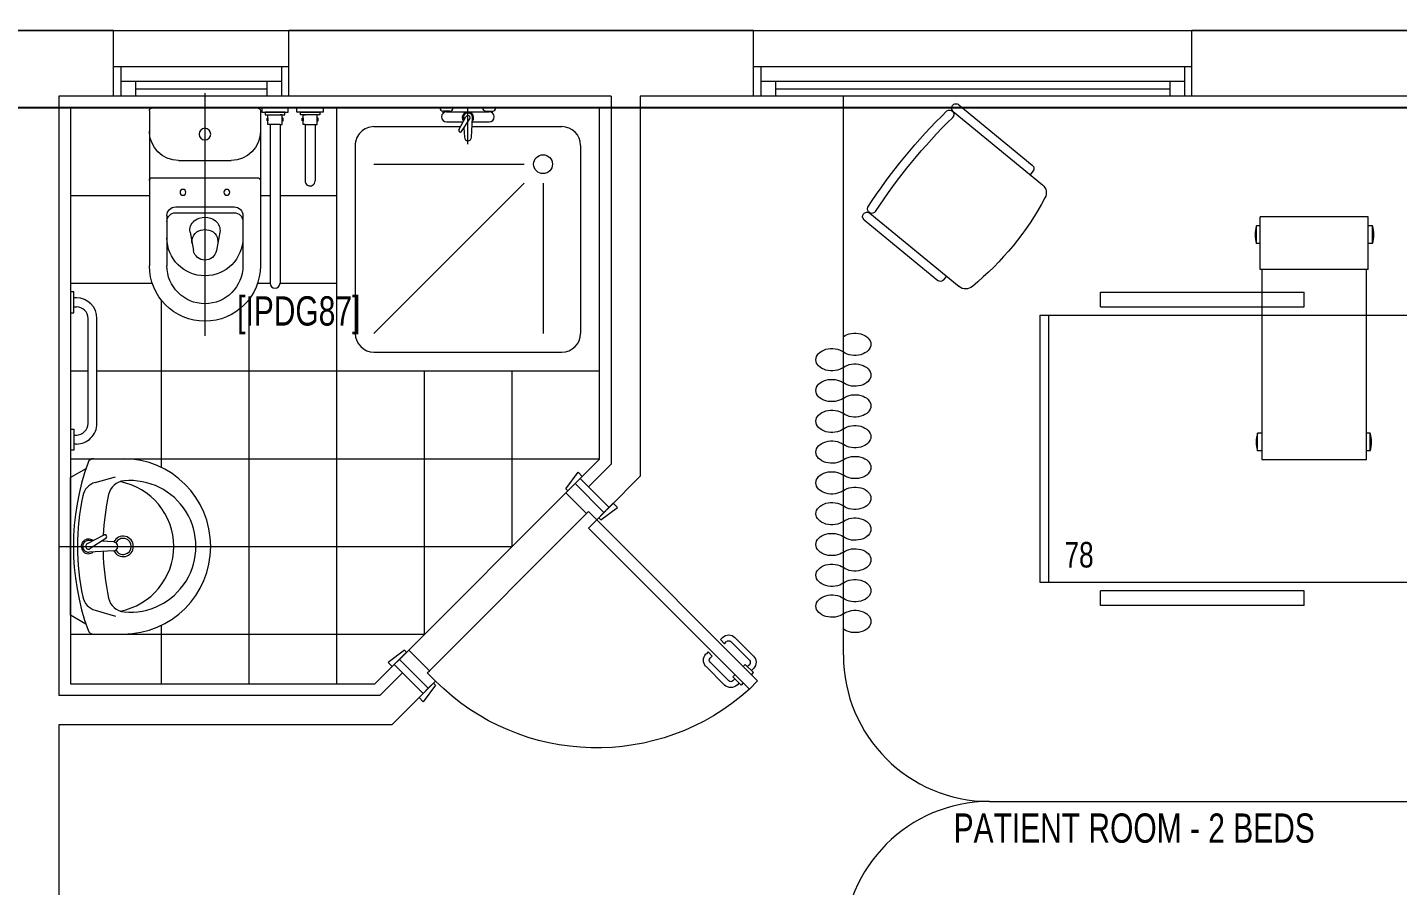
# Model space of a CAD drawing. Header units: metres. Extents: x -18745 to 220762, y -1579758 to -1356048.
# Drawn here: x 153344 to 158033, y -1429098 to -1426163 of the extents above; entities that cross this region are included whole.
import ezdxf

# ---------------------------------------------------------------- set-up
doc = ezdxf.new("R2010")
doc.units = ezdxf.units.M
doc.layers.get('0').update_dxf_attribs({"lineweight": 0})
for name, color, linetype, lineweight in [('A-100 - Copy$0$72_EGR_BASE_TEXT', 8, 'Continuous', 0), ('A-100 - Copy$0$Aluminum', 8, 'Continuous', 0), ('A-100 - Copy$0$car', 8, 'Continuous', 0), ('A-100 - Copy$0$Medical Equipment and Furniture', 8, 'Continuous', 0), ('A-100 - Copy$0$Medical Equipment and Furniture1', 8, 'Continuous', 5), ('A-100 - Copy$0$Proj', 8, 'Continuous', 0), ('A-100 - Copy$0$SANIT', 8, 'Continuous', 0), ('A-100 - Copy$0$Tiles', 8, 'Continuous', 0), ('A-100 - Copy$0$Walls', 8, 'Continuous', 0), ('A-100 - Copy$0$Wooden Joinery', 8, 'Continuous', 0)]:
    doc.layers.add(name, color=color, linetype=linetype, lineweight=lineweight)
doc.layers.add('A-100 - Copy$0$axes', color=8, linetype='Continuous')
doc.styles.add('A-100 - Copy$0$X3G_ENTITY_257CFD', font='swisscl.ttf', dxfattribs={"height": 200})
doc.styles.add('A-100 - Copy$0$X3G_ENTITY_2587EA', font='swisscl.ttf', dxfattribs={"height": 200})

# ---------------------------------------------------------------- blocks, each defined once
blk = doc.blocks.new('A-100 - Copy$0$Hospital Bed')
at = {"layer": 'A-100 - Copy$0$Medical Equipment and Furniture1'}
for p, q in [((38.338, -101.6315, 0), (38.338, -101.6815, 0)), ((38.338, -101.6315, 0), (39.0347, -101.6315, 0)), ((39.0347, -101.6315, 0), (39.0347, -101.6815, 0)), ((39.5123, -101.6315, 0), (40.209, -101.6315, 0)), ((39.5123, -101.6315, 0), (39.5123, -101.6815, 0)), ((40.209, -101.6315, 0), (40.209, -101.6815, 0)), ((38.338, -101.6815, 0), (39.0347, -101.6815, 0)), ((39.5123, -101.6815, 0), (40.209, -101.6815, 0)), ((38.105, -102.6245, 0), (38.105, -101.7101, 0)), ((38.105, -101.7101, 0), (40.4164, -101.7101, 0)), ((38.135, -102.6245, 0), (38.135, -101.7101, 0)), ((40.3864, -101.7101, 0), (40.3864, -102.6245, 0)), ((40.4164, -101.7101, 0), (40.4164, -102.6245, 0)), ((38.2374, -101.7997, 0), (38.4887, -101.7997, 0)), ((38.1874, -102.485, 0), (38.1874, -101.8497, 0)), ((38.5387, -102.0476, 0), (38.5387, -101.8497, 0)), ((38.5387, -102.485, 0), (38.5387, -102.264, 0)), ((38.4887, -102.535, 0), (38.2374, -102.535, 0)), ((40.4164, -102.6245, 0), (38.105, -102.6245, 0)), ((38.338, -102.6532, 0), (38.338, -102.7032, 0)), ((39.0347, -102.6532, 0), (38.338, -102.6532, 0)), ((39.0347, -102.6532, 0), (39.0347, -102.7032, 0)), ((40.209, -102.6532, 0), (39.5123, -102.6532, 0)), ((39.5123, -102.6532, 0), (39.5123, -102.7032, 0)), ((40.209, -102.6532, 0), (40.209, -102.7032, 0)), ((39.0347, -102.7032, 0), (38.338, -102.7032, 0)), ((40.209, -102.7032, 0), (39.5123, -102.7032, 0))]:
    blk.add_line(p, q, dxfattribs=at)
at = {"layer": 'A-100 - Copy$0$Medical Equipment and Furniture1', "elevation": 0}
for points in [[(38.6489, -102.6245), (38.6489, -102.6245), (38.6489, -102.6245), (38.6489, -102.6245), (38.6489, -102.6245), (38.6489, -102.6245), (38.6489, -102.6245), (38.6489, -102.6245), (38.6489, -102.6245), (38.6489, -102.6245), (38.6489, -102.6245), (38.6489, -102.6245), (38.6489, -102.6245), (38.6489, -102.6245), (38.6489, -102.6245), (38.6489, -102.6245), (38.6489, -102.6245), (38.6489, -102.6245), (38.6489, -102.6245), (38.6489, -102.6245), (38.6489, -102.6245), (38.6489, -102.6245), (38.6489, -102.6245), (38.6489, -102.6245), (38.6489, -102.6245), (38.6489, -102.6245), (38.6489, -102.6245), (38.6489, -102.6245), (38.6489, -102.6245), (38.6489, -102.6245), (38.6489, -102.6245), (38.6489, -102.6245), (38.6489, -102.6245), (38.6489, -102.6245), (38.6489, -102.6245), (38.6489, -102.6245), (38.6489, -102.6245), (38.6489, -102.6245), (38.6489, -102.6245), (38.6489, -102.6245), (38.6489, -102.6245), (38.6489, -102.6245), (38.6489, -102.6245), (38.6489, -102.6245), (38.6489, -102.6245), (38.6489, -102.6245), (38.6489, -102.6245), (38.6489, -102.6245), (38.6489, -102.6245), (38.6489, -102.6245), (38.6489, -102.6245), (38.6489, -102.6245), (38.6489, -102.6245), (38.6489, -102.6245), (38.6489, -102.6245), (38.6489, -102.6245), (38.6489, -102.6245), (38.6489, -102.6245), (38.6489, -102.6245), (38.6489, -102.6245), (38.6489, -102.6245), (38.6489, -102.6245), (38.6489, -102.6245), (38.6489, -102.6245), (38.6489, -102.6245), (38.6489, -102.6245), (38.6489, -102.6245), (38.6489, -102.6245), (38.6489, -102.6245), (38.6489, -102.6245), (38.6489, -102.6245), (38.6489, -102.6245), (38.6489, -102.6245), (38.6489, -102.6245), (38.6489, -102.6245), (38.6489, -102.6245), (38.6489, -102.6245), (38.6489, -102.6245), (38.6489, -102.6245), (38.6489, -102.6245), (38.6489, -102.6245), (38.6489, -102.6245), (38.6489, -102.6245), (38.6489, -102.6245), (38.6489, -102.6245), (38.6489, -102.6245), (38.6489, -102.6245), (38.6489, -102.6245), (38.6489, -102.6245), (38.6489, -102.6245), (38.6489, -102.6245), (38.6489, -102.6245), (38.6489, -102.6245), (38.6489, -102.6245), (38.6489, -102.6245), (38.6489, -102.6245), (38.6489, -102.6245), (38.6489, -102.6245), (38.6489, -102.6245), (38.6489, -102.6245), (38.6489, -102.6245), (38.6489, -102.6245), (38.6489, -102.6245), (38.6489, -102.6245), (38.6489, -102.6245), (38.6489, -102.6245), (38.6489, -102.6245), (38.6489, -102.6245), (38.6489, -102.6245), (38.6489, -102.6245), (38.6489, -102.6245), (38.6489, -102.6245), (38.6489, -102.6245), (38.6489, -102.6245), (38.6489, -102.6245), (38.6489, -102.6245), (38.6489, -102.6245), (38.6489, -102.6245), (38.6489, -102.6245), (38.6489, -102.6245), (38.6489, -102.6245), (38.6489, -102.6245), (38.6489, -102.6245), (38.6489, -102.6245), (38.6489, -102.6245), (38.6489, -102.6245), (38.6489, -102.6245), (38.6489, -102.6245), (38.6489, -102.6245), (38.6489, -102.6245), (38.6489, -102.6245), (38.6489, -102.6245), (38.6489, -102.6245), (38.6489, -102.6245), (38.6489, -102.6245), (38.6489, -102.6245), (38.6489, -102.6245), (38.6489, -102.6245), (38.6489, -102.6245), (38.6489, -102.6245), (38.6489, -102.6245), (38.6489, -102.6245), (38.6489, -102.6245), (38.6489, -102.6245), (38.6489, -102.6245), (38.6489, -102.6245), (38.6489, -102.6245), (38.6489, -102.6245), (38.6489, -102.6245), (38.6489, -102.6245), (38.6489, -102.6245), (38.6489, -102.6245), (38.6489, -102.6245), (38.6489, -102.6245), (38.6489, -102.6245), (38.6489, -102.6245), (38.6489, -102.6245), (38.6489, -102.6245), (38.6489, -102.6245), (38.6489, -102.6245), (38.6489, -102.6245), (38.6489, -102.6245), (38.6489, -102.6245), (38.6489, -102.6245), (38.6489, -102.6245), (38.6489, -102.6245), (38.6489, -102.6245), (38.6489, -102.6245), (38.6489, -102.6245), (38.6489, -102.6245), (38.6489, -102.6245), (38.6489, -102.6245), (38.6489, -102.6245), (38.6489, -102.6245), (38.6489, -102.6245), (38.6489, -102.6245), (38.6489, -102.6245), (38.6489, -102.6245), (38.6489, -102.6245), (38.6489, -102.6245), (38.6489, -102.6245), (38.6489, -102.6245), (38.6489, -102.6245), (38.6489, -102.6245), (38.6489, -102.6245), (38.6489, -102.6245), (38.6489, -102.6245), (38.6489, -102.6245), (38.6489, -102.6245), (38.6489, -102.6245), (38.6489, -102.6245), (38.6489, -102.6245), (38.6489, -102.6245), (38.6489, -102.6245), (38.6489, -102.6245), (38.6489, -102.6245), (38.6489, -102.6245), (38.6489, -102.6245), (38.6489, -102.6245), (38.6489, -102.6245), (38.6489, -102.6245), (38.6489, -102.6245), (38.6489, -102.6245), (38.6489, -102.6245), (38.6489, -102.6245), (38.6489, -102.6245), (38.6489, -102.6245), (38.6489, -102.6245), (38.6489, -102.6245), (38.6489, -102.6245), (38.6489, -102.6245), (38.6489, -102.6245), (38.6489, -102.6245), (38.6489, -102.6245), (38.6489, -102.6245), (38.6489, -102.6245), (38.6489, -102.6245), (38.6489, -102.6245), (38.6489, -102.6245)], [(38.6489, -102.6245), (38.6489, -102.6245), (38.6489, -102.6245), (38.6489, -102.6245), (38.6489, -102.6245), (38.6489, -102.6245), (38.6489, -102.6245), (38.6489, -102.6245), (38.6489, -102.6245), (38.6489, -102.6245), (38.6489, -102.6245), (38.6489, -102.6245), (38.6489, -102.6245), (38.6489, -102.6245), (38.6489, -102.6245), (38.6489, -102.6245), (38.6489, -102.6245), (38.6489, -102.6245), (38.6489, -102.6245), (38.6489, -102.6245), (38.6489, -102.6245), (38.6489, -102.6245), (38.6489, -102.6245), (38.6489, -102.6245), (38.6489, -102.6245), (38.6489, -102.6245), (38.6489, -102.6245), (38.6489, -102.6245), (38.6489, -102.6245), (38.6489, -102.6245), (38.6489, -102.6245), (38.6489, -102.6245), (38.6489, -102.6245), (38.6489, -102.6245), (38.6489, -102.6245), (38.6489, -102.6245), (38.6489, -102.6245), (38.6489, -102.6245), (38.6489, -102.6245), (38.6489, -102.6245), (38.6489, -102.6245), (38.6489, -102.6245), (38.6489, -102.6245), (38.6489, -102.6245), (38.6489, -102.6245), (38.6489, -102.6245), (38.6489, -102.6245), (38.6489, -102.6245), (38.6489, -102.6245), (38.6489, -102.6245), (38.6489, -102.6245), (38.6489, -102.6245), (38.6489, -102.6245), (38.6489, -102.6245), (38.6489, -102.6245), (38.6489, -102.6245), (38.6489, -102.6245), (38.6489, -102.6245), (38.6489, -102.6245), (38.6489, -102.6245), (38.6489, -102.6245), (38.6489, -102.6245), (38.6489, -102.6245), (38.6489, -102.6245), (38.6489, -102.6245), (38.6489, -102.6245), (38.6489, -102.6245), (38.6489, -102.6245), (38.6489, -102.6245), (38.6489, -102.6245), (38.6489, -102.6245), (38.6489, -102.6245), (38.6489, -102.6245), (38.6489, -102.6245), (38.6489, -102.6245), (38.6489, -102.6245), (38.6489, -102.6245), (38.6489, -102.6245), (38.6489, -102.6245), (38.6489, -102.6245), (38.6489, -102.6245), (38.6489, -102.6245), (38.6489, -102.6245), (38.6489, -102.6245), (38.6489, -102.6245), (38.6489, -102.6245), (38.6489, -102.6245), (38.6489, -102.6245), (38.6489, -102.6245), (38.6489, -102.6245), (38.6489, -102.6245), (38.6489, -102.6245), (38.6489, -102.6245), (38.6489, -102.6245), (38.6489, -102.6245), (38.6489, -102.6245), (38.6489, -102.6245), (38.6489, -102.6245), (38.6489, -102.6245), (38.6489, -102.6245), (38.6489, -102.6245), (38.6489, -102.6245), (38.6489, -102.6245), (38.6489, -102.6245), (38.6489, -102.6245), (38.6489, -102.6245), (38.6489, -102.6245), (38.6489, -102.6245), (38.6489, -102.6245), (38.6489, -102.6245), (38.6489, -102.6245), (38.6489, -102.6245), (38.6489, -102.6245), (38.6489, -102.6245), (38.6489, -102.6245), (38.6489, -102.6245), (38.6489, -102.6245), (38.6489, -102.6245), (38.6489, -102.6245), (38.6489, -102.6245), (38.6489, -102.6245), (38.6489, -102.6245), (38.6489, -102.6245), (38.6489, -102.6245), (38.6489, -102.6245), (38.6489, -102.6245), (38.6489, -102.6245), (38.6489, -102.6245), (38.6489, -102.6245), (38.6489, -102.6245), (38.6489, -102.6245), (38.6489, -102.6245), (38.6489, -102.6245), (38.6489, -102.6245), (38.6489, -102.6245), (38.6489, -102.6245), (38.6489, -102.6245), (38.6489, -102.6245), (38.6489, -102.6245), (38.6489, -102.6245), (38.6489, -102.6245), (38.6489, -102.6245), (38.6489, -102.6245), (38.6489, -102.6245), (38.6489, -102.6245), (38.6489, -102.6245), (38.6489, -102.6245), (38.6489, -102.6245), (38.6489, -102.6245), (38.6489, -102.6245), (38.6489, -102.6245), (38.6489, -102.6245), (38.6489, -102.6245), (38.6489, -102.6245), (38.6489, -102.6245), (38.6489, -102.6245), (38.6489, -102.6245), (38.6489, -102.6245), (38.6489, -102.6245), (38.6489, -102.6245), (38.6489, -102.6245), (38.6489, -102.6245), (38.6489, -102.6245), (38.6489, -102.6245), (38.6489, -102.6245), (38.6489, -102.6245), (38.6489, -102.6245), (38.6489, -102.6245), (38.6489, -102.6245), (38.6489, -102.6245), (38.6489, -102.6245), (38.6489, -102.6245), (38.6489, -102.6245), (38.6489, -102.6245), (38.6489, -102.6245), (38.6489, -102.6245), (38.6489, -102.6245), (38.6489, -102.6245), (38.6489, -102.6245), (38.6489, -102.6245), (38.6489, -102.6245), (38.6489, -102.6245), (38.6489, -102.6245), (38.6489, -102.6245), (38.6489, -102.6245), (38.6489, -102.6245), (38.6489, -102.6245), (38.6489, -102.6245), (38.6489, -102.6245), (38.6489, -102.6245), (38.6489, -102.6245), (38.6489, -102.6245), (38.6489, -102.6245), (38.6489, -102.6245), (38.6489, -102.6245), (38.6489, -102.6245), (38.6489, -102.6245), (38.6489, -102.6245), (38.6489, -102.6245), (38.6489, -102.6245), (38.6489, -102.6245), (38.6489, -102.6245), (38.6489, -102.6245), (38.6489, -102.6245), (38.6489, -102.6245), (38.6489, -102.6245), (38.6489, -102.6245), (38.6489, -102.6245), (38.6489, -102.6245), (38.6489, -102.6245), (38.6489, -102.6245), (38.6489, -102.6245), (38.6489, -102.6245), (38.6489, -102.6245)], [(38.6489, -102.6245), (38.6489, -102.6245), (38.6489, -102.6245), (38.6489, -102.6245), (38.6489, -102.6245), (38.6489, -102.6245), (38.6489, -102.6245), (38.6489, -102.6245), (38.6489, -102.6245), (38.6489, -102.6245), (38.6489, -102.6245), (38.6489, -102.6245), (38.6489, -102.6245), (38.6489, -102.6245), (38.6489, -102.6245), (38.6489, -102.6245), (38.6489, -102.6245), (38.6489, -102.6245), (38.6489, -102.6245), (38.6489, -102.6245), (38.6489, -102.6245), (38.6489, -102.6245), (38.6489, -102.6245), (38.6489, -102.6245), (38.6489, -102.6245), (38.6489, -102.6245), (38.6489, -102.6245), (38.6489, -102.6245), (38.6489, -102.6245), (38.6489, -102.6245), (38.6489, -102.6245), (38.6489, -102.6245), (38.6489, -102.6245), (38.6489, -102.6245), (38.6489, -102.6245), (38.6489, -102.6245), (38.6489, -102.6245), (38.6489, -102.6245), (38.6489, -102.6245), (38.6489, -102.6245), (38.6489, -102.6245), (38.6489, -102.6245), (38.6489, -102.6245), (38.6489, -102.6245), (38.6489, -102.6245), (38.6489, -102.6245), (38.6489, -102.6245), (38.6489, -102.6245), (38.6489, -102.6245), (38.6489, -102.6245), (38.6489, -102.6245), (38.6489, -102.6245), (38.6489, -102.6245), (38.6489, -102.6245), (38.6489, -102.6245), (38.6489, -102.6245), (38.6489, -102.6245), (38.6489, -102.6245), (38.6489, -102.6245), (38.6489, -102.6245), (38.6489, -102.6245), (38.6489, -102.6245), (38.6489, -102.6245), (38.6489, -102.6245), (38.6489, -102.6245), (38.6489, -102.6245), (38.6489, -102.6245), (38.6489, -102.6245), (38.6489, -102.6245), (38.6489, -102.6245), (38.6489, -102.6245), (38.6489, -102.6245), (38.6489, -102.6245), (38.6489, -102.6245), (38.6489, -102.6245), (38.6489, -102.6245), (38.6489, -102.6245), (38.6489, -102.6245), (38.6489, -102.6245), (38.6489, -102.6245), (38.6489, -102.6245), (38.6489, -102.6245), (38.6489, -102.6245), (38.6489, -102.6245), (38.6489, -102.6245), (38.6489, -102.6245), (38.6489, -102.6245), (38.6489, -102.6245), (38.6489, -102.6245), (38.6489, -102.6245), (38.6489, -102.6245), (38.6489, -102.6245), (38.6489, -102.6245), (38.6489, -102.6245), (38.6489, -102.6245), (38.6489, -102.6245), (38.6489, -102.6245), (38.6489, -102.6245), (38.6489, -102.6245), (38.6489, -102.6245), (38.6489, -102.6245), (38.6489, -102.6245), (38.6489, -102.6245), (38.6489, -102.6245), (38.6489, -102.6245), (38.6489, -102.6245), (38.6489, -102.6245), (38.6489, -102.6245), (38.6489, -102.6245), (38.6489, -102.6245), (38.6489, -102.6245), (38.6489, -102.6245), (38.6489, -102.6245), (38.6489, -102.6245), (38.6489, -102.6245), (38.6489, -102.6245), (38.6489, -102.6245), (38.6489, -102.6245), (38.6489, -102.6245), (38.6489, -102.6245), (38.6489, -102.6245), (38.6489, -102.6245), (38.6489, -102.6245), (38.6489, -102.6245), (38.6489, -102.6245), (38.6489, -102.6245), (38.6489, -102.6245), (38.6489, -102.6245), (38.6489, -102.6245), (38.6489, -102.6245), (38.6489, -102.6245), (38.6489, -102.6245), (38.6489, -102.6245), (38.6489, -102.6245), (38.6489, -102.6245), (38.6489, -102.6245), (38.6489, -102.6245), (38.6489, -102.6245), (38.6489, -102.6245), (38.6489, -102.6245), (38.6489, -102.6245), (38.6489, -102.6245), (38.6489, -102.6245), (38.6489, -102.6245), (38.6489, -102.6245), (38.6489, -102.6245), (38.6489, -102.6245), (38.6489, -102.6245), (38.6489, -102.6245), (38.6489, -102.6245), (38.6489, -102.6245), (38.6489, -102.6245), (38.6489, -102.6245), (38.6489, -102.6245), (38.6489, -102.6245), (38.6489, -102.6245), (38.6489, -102.6245), (38.6489, -102.6245), (38.6489, -102.6245), (38.6489, -102.6245), (38.6489, -102.6245), (38.6489, -102.6245), (38.6489, -102.6245), (38.6489, -102.6245), (38.6489, -102.6245), (38.6489, -102.6245), (38.6489, -102.6245), (38.6489, -102.6245), (38.6489, -102.6245), (38.6489, -102.6245), (38.6489, -102.6245), (38.6489, -102.6245), (38.6489, -102.6245), (38.6489, -102.6245), (38.6489, -102.6245), (38.6489, -102.6245), (38.6489, -102.6245), (38.6489, -102.6245), (38.6489, -102.6245), (38.6489, -102.6245), (38.6489, -102.6245), (38.6489, -102.6245), (38.6489, -102.6245), (38.6489, -102.6245), (38.6489, -102.6245), (38.6489, -102.6245), (38.6489, -102.6245), (38.6489, -102.6245), (38.6489, -102.6245), (38.6489, -102.6245), (38.6489, -102.6245), (38.6489, -102.6245), (38.6489, -102.6245), (38.6489, -102.6245), (38.6489, -102.6245), (38.6489, -102.6245), (38.6489, -102.6245), (38.6489, -102.6245), (38.6489, -102.6245), (38.6489, -102.6245), (38.6489, -102.6245), (38.6489, -102.6245), (38.6489, -102.6245), (38.6489, -102.6245), (38.6489, -102.6245), (38.6489, -102.6245), (38.6489, -102.6245), (38.6489, -102.6245), (38.6489, -102.6245), (38.6489, -102.6245), (38.6489, -102.6245), (38.6489, -102.6245), (38.6489, -102.6245), (38.6489, -102.6245), (38.6489, -102.6245), (38.6489, -102.6245), (38.6489, -102.6245), (38.6489, -102.6245), (38.6489, -102.6245), (38.6489, -102.6245), (38.6489, -102.6245), (38.6489, -102.6245), (38.6489, -102.6245), (38.6489, -102.6245), (38.6489, -102.6245), (38.6489, -102.6245), (38.6489, -102.6245), (38.6489, -102.6245), (38.6489, -102.6245), (38.6489, -102.6245), (38.6489, -102.6245), (38.6489, -102.6245), (38.6489, -102.6245), (38.6489, -102.6245), (38.6489, -102.6245), (38.6489, -102.6245), (38.6489, -102.6245), (38.6489, -102.6245), (38.6489, -102.6245), (38.6489, -102.6245), (38.6489, -102.6245), (38.6489, -102.6245), (38.6489, -102.6245), (38.6489, -102.6245), (38.6489, -102.6245), (38.6489, -102.6245), (38.6489, -102.6245), (38.6489, -102.6245), (38.6489, -102.6245), (38.6489, -102.6245), (38.6489, -102.6245), (38.6489, -102.6245), (38.6489, -102.6245), (38.6489, -102.6245), (38.6489, -102.6245), (38.6489, -102.6245), (38.6489, -102.6245), (38.6489, -102.6245), (38.6489, -102.6245), (38.6489, -102.6245), (38.6489, -102.6245), (38.6489, -102.6245), (38.6489, -102.6245), (38.6489, -102.6245), (38.6489, -102.6245), (38.6489, -102.6245), (38.6489, -102.6245), (38.6489, -102.6245), (38.6489, -102.6245), (38.6489, -102.6245), (38.6489, -102.6245), (38.6489, -102.6245), (38.6489, -102.6245), (38.6489, -102.6245), (38.6489, -102.6245), (38.6489, -102.6245), (38.6489, -102.6245)]]:
    blk.add_lwpolyline(points, close=True, dxfattribs=at)
for points in [[(38.6489, -102.6245), (38.6489, -102.6245), (38.6489, -102.6245), (38.6489, -102.6245), (38.6489, -102.6245), (38.6489, -102.6245), (38.6489, -102.6245), (38.6489, -102.6245)], [(38.6489, -102.6245), (38.6489, -102.6245), (38.6489, -102.6245), (38.6489, -102.6245), (38.6489, -102.6245), (38.6489, -102.6245), (38.6489, -102.6245), (38.6489, -102.6245), (38.6489, -102.6245), (38.6489, -102.6245), (38.6489, -102.6245), (38.6489, -102.6245), (38.6489, -102.6245), (38.6489, -102.6245), (38.6489, -102.6245), (38.6489, -102.6245), (38.6489, -102.6245), (38.6489, -102.6245), (38.6489, -102.6245), (38.6489, -102.6245), (38.6489, -102.6245), (38.6489, -102.6245), (38.6489, -102.6245), (38.6489, -102.6245), (38.6489, -102.6245), (38.6489, -102.6245), (38.6489, -102.6245), (38.6489, -102.6245), (38.6489, -102.6245), (38.6489, -102.6245), (38.6489, -102.6245), (38.6489, -102.6245), (38.6489, -102.6245), (38.6489, -102.6245), (38.6489, -102.6245), (38.6489, -102.6245), (38.6489, -102.6245), (38.6489, -102.6245), (38.6489, -102.6245), (38.6489, -102.6245), (38.6489, -102.6245), (38.6489, -102.6245), (38.6489, -102.6245), (38.6489, -102.6245), (38.6489, -102.6245), (38.6489, -102.6245), (38.6489, -102.6245), (38.6489, -102.6245), (38.6489, -102.6245), (38.6489, -102.6245), (38.6489, -102.6245), (38.6489, -102.6245), (38.6489, -102.6245), (38.6489, -102.6245), (38.6489, -102.6245), (38.6489, -102.6245), (38.6489, -102.6245), (38.6489, -102.6245), (38.6489, -102.6245), (38.6489, -102.6245), (38.6489, -102.6245), (38.6489, -102.6245), (38.6489, -102.6245), (38.6489, -102.6245), (38.6489, -102.6245), (38.6489, -102.6245), (38.6489, -102.6245), (38.6489, -102.6245), (38.6489, -102.6245), (38.6489, -102.6245), (38.6489, -102.6245), (38.6489, -102.6245), (38.6489, -102.6245), (38.6489, -102.6245), (38.6489, -102.6245), (38.6489, -102.6245), (38.6489, -102.6245), (38.6489, -102.6245), (38.6489, -102.6245), (38.6489, -102.6245), (38.6489, -102.6245), (38.6489, -102.6245), (38.6489, -102.6245), (38.6489, -102.6245), (38.6489, -102.6245), (38.6489, -102.6245), (38.6489, -102.6245), (38.6489, -102.6245), (38.6489, -102.6245), (38.6489, -102.6245), (38.6489, -102.6245), (38.6489, -102.6245), (38.6489, -102.6245), (38.6489, -102.6245), (38.6489, -102.6245), (38.6489, -102.6245), (38.6489, -102.6245), (38.6489, -102.6245), (38.6489, -102.6245), (38.6489, -102.6245), (38.6489, -102.6245), (38.6489, -102.6245), (38.6489, -102.6245), (38.6489, -102.6245), (38.6489, -102.6245), (38.6489, -102.6245), (38.6489, -102.6245), (38.6489, -102.6245), (38.6489, -102.6245), (38.6489, -102.6245), (38.6489, -102.6245)], [(38.6489, -102.6245), (38.6489, -102.6245), (38.6489, -102.6245), (38.6489, -102.6245), (38.6489, -102.6245), (38.6489, -102.6245), (38.6489, -102.6245), (38.6489, -102.6245), (38.6489, -102.6245), (38.6489, -102.6245), (38.6489, -102.6245), (38.6489, -102.6245), (38.6489, -102.6245), (38.6489, -102.6245), (38.6489, -102.6245), (38.6489, -102.6245), (38.6489, -102.6245)], [(38.6489, -102.6245), (38.6489, -102.6245), (38.6489, -102.6245), (38.6489, -102.6245), (38.6489, -102.6245), (38.6489, -102.6245), (38.6489, -102.6245)], [(38.6489, -102.6245), (38.6489, -102.6245), (38.6489, -102.6245), (38.6489, -102.6245), (38.6489, -102.6245), (38.6489, -102.6245), (38.6489, -102.6245), (38.6489, -102.6245), (38.6489, -102.6245), (38.6489, -102.6245), (38.6489, -102.6245), (38.6489, -102.6245)], [(38.6489, -102.6245), (38.6489, -102.6245), (38.6489, -102.6245), (38.6489, -102.6245), (38.6489, -102.6245), (38.6489, -102.6245), (38.6489, -102.6245), (38.6489, -102.6245), (38.6489, -102.6245), (38.6489, -102.6245), (38.6489, -102.6245), (38.6489, -102.6245), (38.6489, -102.6245), (38.6489, -102.6245), (38.6489, -102.6245), (38.6489, -102.6245), (38.6489, -102.6245), (38.6489, -102.6245), (38.6489, -102.6245), (38.6489, -102.6245), (38.6489, -102.6245), (38.6489, -102.6245), (38.6489, -102.6245), (38.6489, -102.6245), (38.6489, -102.6245), (38.6489, -102.6245), (38.6489, -102.6245), (38.6489, -102.6245), (38.6489, -102.6245), (38.6489, -102.6245), (38.6489, -102.6245), (38.6489, -102.6245), (38.6489, -102.6245), (38.6489, -102.6245), (38.6489, -102.6245), (38.6489, -102.6245), (38.6489, -102.6245), (38.6489, -102.6245), (38.6489, -102.6245), (38.6489, -102.6245), (38.6489, -102.6245), (38.6489, -102.6245), (38.6489, -102.6245), (38.6489, -102.6245), (38.6489, -102.6245), (38.6489, -102.6245), (38.6489, -102.6245), (38.6489, -102.6245), (38.6489, -102.6245), (38.6489, -102.6245), (38.6489, -102.6245), (38.6489, -102.6245), (38.6489, -102.6245), (38.6489, -102.6245), (38.6489, -102.6245), (38.6489, -102.6245), (38.6489, -102.6245), (38.6489, -102.6245), (38.6489, -102.6245), (38.6489, -102.6245), (38.6489, -102.6245), (38.6489, -102.6245), (38.6489, -102.6245), (38.6489, -102.6245), (38.6489, -102.6245), (38.6489, -102.6245), (38.6489, -102.6245), (38.6489, -102.6245), (38.6489, -102.6245), (38.6489, -102.6245), (38.6489, -102.6245), (38.6489, -102.6245), (38.6489, -102.6245), (38.6489, -102.6245), (38.6489, -102.6245), (38.6489, -102.6245), (38.6489, -102.6245), (38.6489, -102.6245), (38.6489, -102.6245), (38.6489, -102.6245), (38.6489, -102.6245), (38.6489, -102.6245), (38.6489, -102.6245), (38.6489, -102.6245), (38.6489, -102.6245), (38.6489, -102.6245), (38.6489, -102.6245), (38.6489, -102.6245), (38.6489, -102.6245)], [(38.6489, -102.6245), (38.6489, -102.6245), (38.6489, -102.6245), (38.6489, -102.6245), (38.6489, -102.6245), (38.6489, -102.6245), (38.6489, -102.6245), (38.6489, -102.6245), (38.6489, -102.6245), (38.6489, -102.6245), (38.6489, -102.6245), (38.6489, -102.6245), (38.6489, -102.6245), (38.6489, -102.6245), (38.6489, -102.6245), (38.6489, -102.6245), (38.6489, -102.6245), (38.6489, -102.6245), (38.6489, -102.6245), (38.6489, -102.6245), (38.6489, -102.6245), (38.6489, -102.6245), (38.6489, -102.6245), (38.6489, -102.6245), (38.6489, -102.6245), (38.6489, -102.6245), (38.6489, -102.6245), (38.6489, -102.6245), (38.6489, -102.6245), (38.6489, -102.6245), (38.6489, -102.6245), (38.6489, -102.6245), (38.6489, -102.6245), (38.6489, -102.6245), (38.6489, -102.6245), (38.6489, -102.6245), (38.6489, -102.6245), (38.6489, -102.6245), (38.6489, -102.6245), (38.6489, -102.6245), (38.6489, -102.6245), (38.6489, -102.6245), (38.6489, -102.6245), (38.6489, -102.6245), (38.6489, -102.6245), (38.6489, -102.6245), (38.6489, -102.6245), (38.6489, -102.6245), (38.6489, -102.6245), (38.6489, -102.6245), (38.6489, -102.6245), (38.6489, -102.6245), (38.6489, -102.6245), (38.6489, -102.6245)], [(38.6489, -102.6245), (38.6489, -102.6245), (38.6489, -102.6245), (38.6489, -102.6245), (38.6489, -102.6245), (38.6489, -102.6245), (38.6489, -102.6245), (38.6489, -102.6245), (38.6489, -102.6245), (38.6489, -102.6245)], [(38.6489, -102.6245), (38.6489, -102.6245), (38.6489, -102.6245), (38.6489, -102.6245), (38.6489, -102.6245), (38.6489, -102.6245), (38.6489, -102.6245), (38.6489, -102.6245), (38.6489, -102.6245), (38.6489, -102.6245)], [(38.6489, -102.6245), (38.6489, -102.6245), (38.6489, -102.6245), (38.6489, -102.6245), (38.6489, -102.6245), (38.6489, -102.6245), (38.6489, -102.6245), (38.6489, -102.6245), (38.6489, -102.6245), (38.6489, -102.6245), (38.6489, -102.6245), (38.6489, -102.6245), (38.6489, -102.6245), (38.6489, -102.6245), (38.6489, -102.6245)], [(38.6489, -102.6245), (38.6489, -102.6245), (38.6489, -102.6245), (38.6489, -102.6245), (38.6489, -102.6245), (38.6489, -102.6245), (38.6489, -102.6245), (38.6489, -102.6245), (38.6489, -102.6245), (38.6489, -102.6245)], [(38.6489, -102.6245), (38.6489, -102.6245), (38.6489, -102.6245), (38.6489, -102.6245), (38.6489, -102.6245), (38.6489, -102.6245), (38.6489, -102.6245)], [(38.6489, -102.6245), (38.6489, -102.6245), (38.6489, -102.6245), (38.6489, -102.6245), (38.6489, -102.6245), (38.6489, -102.6245), (38.6489, -102.6245), (38.6489, -102.6245), (38.6489, -102.6245), (38.6489, -102.6245)], [(38.6489, -102.6245), (38.6489, -102.6245), (38.6489, -102.6245), (38.6489, -102.6245), (38.6489, -102.6245), (38.6489, -102.6245), (38.6489, -102.6245), (38.6489, -102.6245), (38.6489, -102.6245), (38.6489, -102.6245), (38.6489, -102.6245), (38.6489, -102.6245), (38.6489, -102.6245), (38.6489, -102.6245), (38.6489, -102.6245), (38.6489, -102.6245), (38.6489, -102.6245), (38.6489, -102.6245)], [(38.6489, -102.6245), (38.6489, -102.6245), (38.6489, -102.6245), (38.6489, -102.6245), (38.6489, -102.6245), (38.6489, -102.6245), (38.6489, -102.6245), (38.6489, -102.6245), (38.6489, -102.6245)]]:
    blk.add_lwpolyline(points, dxfattribs=at)
at = {"layer": 'A-100 - Copy$0$Medical Equipment and Furniture1'}
for centre, radius, start, end in [((39.9488, -102.1673, 0), 1.378, 160.6222, 199.3778), ((38.2374, -101.8497, 0), 0.05, 90, 180), ((38.4887, -101.8497, 0), 0.05, 0, 90), ((38.7578, -102.0625, 0), 0.2195, 138.2973, 182.816), ((38.4026, -102.1558, 0), 0.1, 29.3037, 330.6963), ((38.5126, -102.0878, 0), 0.0297, 220.0437, 29.1003), ((38.5126, -102.2238, 0), 0.0297, 330.8997, 139.9563), ((38.7578, -102.2491, 0), 0.2195, 177.184, 219.6878), ((38.2374, -102.485, 0), 0.05, 180, 270), ((38.4887, -102.485, 0), 0.05, 270, 0)]:
    blk.add_arc(centre, radius, start, end, dxfattribs=at)
blk = doc.blocks.new('A-100 - Copy$0$HF13963-P')
at = {"layer": 'A-100 - Copy$0$Medical Equipment and Furniture1'}
for p, q in [((0.0915, 0.1995), (0.0315, 0.1995)), ((0.0315, 0.1995), (0.0315, 0.185)), ((0.0915, 0.1995), (0.0915, 0.185)), ((0.8007, 0.1919), (0.7407, 0.1919)), ((0.7407, 0.1919), (0.7407, 0.1788)), ((0.8007, 0.1919), (0.8007, 0.1788)), ((0.18, 0.185), (0, 0.185)), ((0, 0.185), (0, -0.185)), ((0.18, 0.185), (0.18, -0.185)), ((0.83, 0.1788), (0.18, 0.1788)), ((0.83, -0.1788), (0.83, 0.1788)), ((0.18, -0.185), (0, -0.185)), ((0.0315, -0.185), (0.0315, -0.1971)), ((0.0915, -0.185), (0.0915, -0.1971)), ((0.18, -0.1788), (0.83, -0.1788)), ((0.7407, -0.1788), (0.7407, -0.1933)), ((0.8007, -0.1788), (0.8007, -0.1933)), ((0.0915, -0.1971), (0.0315, -0.1971)), ((0.8007, -0.1933), (0.7407, -0.1933))]:
    blk.add_line(p, q, dxfattribs=at)
for centre, start, end in [((0.0615, 0.112), 71.0754, 108.9246), ((0.7707, 0.1044), 71.0754, 108.9246), ((0.0615, -0.1096), 251.0754, 288.9246), ((0.7707, -0.1058), 251.0754, 288.9246)]:
    blk.add_arc(centre, 0.0925, start, end, dxfattribs=at)
blk = doc.blocks.new('A-100 - Copy$0$GF21016P-P')
at = {"layer": 'A-100 - Copy$0$Medical Equipment and Furniture1', "extrusion": (-1.24384e-09, -1.20261e-09, -1)}
for p, q in [((-0.225, -0.4495), (-0.225, -0.0538)), ((0.225, -0.4495), (0.225, -0.0538)), ((-0.255, -0.4495), (-0.255, -0.124)), ((-0.24, -0.109), (-0.225, -0.109)), ((0.24, -0.109), (0.225, -0.109)), ((0.255, -0.4495), (0.255, -0.124)), ((0.24, -0.4645), (0.24, -0.4645))]:
    blk.add_line(p, q, dxfattribs=at)
for centre, radius, start, end in [((0, -1.0036), 1.0036, 78.7568, 101.2432), ((0.19, -0.0538), 0.035, 0, 80.6557), ((-0.19, -0.0538), 0.035, 99.3443, 180), ((0.24, -0.124), 0.015, 0, 90), ((-0.24, -0.124), 0.015, 90, 180), ((0.24, -0.4495), 0.015, 270, 0), ((0.24, -0.4495), 0.015, 180, 270), ((0.2093, -0.4529), 0.015, 284.3864, 95.5209), ((0, 1.406), 1.8855, 263.5119, 276.4881), ((0, 1.4254), 1.8749, 263.6341, 276.3659), ((-0.2093, -0.4529), 0.015, 84.4791, 255.6136), ((-0.24, -0.4495), 0.015, 270, 0), ((-0.24, -0.4495), 0.015, 180, 270)]:
    blk.add_arc(centre, radius, start, end, dxfattribs=at)
blk = doc.blocks.new('A-100 - Copy$0$CURTAIN')
for centre, start, end in [((-0.3386, 0.0395), 313.5684, 226.4316), ((-0.1881, 0.0395), 313.5684, 226.4316), ((-0.0376, 0.0395), 313.5684, 226.4316), ((0.1129, 0.0395), 313.5684, 226.4316), ((0.2633, 0.0395), 313.5684, 226.4316), ((0.4138, 0.0395), 313.5684, 226.4316), ((0.5643, 0.0395), 313.5684, 226.4316), ((0.7148, 0.0395), 313.5684, 226.4316), ((0.8653, 0.0395), 313.5684, 226.4316), ((0.0376, -0.0395), 133.5684, 46.4316), ((0.1881, -0.0395), 133.5684, 46.4316), ((0.3386, -0.0395), 133.5684, 46.4316), ((0.4891, -0.0395), 133.5684, 46.4316), ((0.6396, -0.0395), 133.5684, 46.4316), ((0.79, -0.0395), 133.5684, 46.4316), ((0.9405, -0.0395), 133.5684, 46.4316), ((-0.4138, -0.0395), 133.5684, 46.4316), ((-0.2633, -0.0395), 133.5684, 46.4316), ((-0.1129, -0.0395), 133.5684, 46.4316)]:
    blk.add_arc(centre, 0.0546, start, end)
blk = doc.blocks.new('A-100 - Copy$0$WC manta')
at = {"layer": 'A-100 - Copy$0$SANIT'}
for p, q in [((-0.12, 0.19), (0.41, 0.19)), ((-0.13, 0.18), (-0.13, -0.18)), ((0.109, 0.18), (0.109, -0.18)), ((0.209, 0.1), (0.209, -0.1)), ((0.229, 0.1), (0.229, -0.1)), ((0.239, 0.13), (0.41, 0.13)), ((0.05, 0.09), (0.05, -0.09)), ((0.2955, 0.051), (0.3581, 0.0393)), ((-0.18, 0), (0.65, 0)), ((0.2955, -0.051), (0.3581, -0.0393)), ((0.239, -0.13), (0.41, -0.13)), ((-0.12, -0.19), (0.41, -0.19))]:
    blk.add_line(p, q, dxfattribs=at)
for centre, radius in [((0.159, 0.0752), 0.01), ((-0.04, 0), 0.02), ((0.159, -0.0753), 0.01)]:
    blk.add_circle(centre, radius, dxfattribs=at)
for centre, radius, start, end in [((-0.12, 0.18), 0.01, 90, 180), ((-0.05, 0.09), 0.1, 0, 90), ((0.119, 0.18), 0.01, 90, 180), ((0.41, 0), 0.19, 270, 90), ((0.239, 0.1), 0.03, 90, 180), ((0.259, 0.1), 0.03, 90, 180), ((0.3147, 0), 0.13, 270, 90), ((0.41, 0), 0.13, 270, 90), ((0.2882, 0.0117), 0.04, 79.4289, 141.525), ((0.3029, 0), 0.0588, 141.525, 218.475), ((0.3454, 0), 0.0588, 166.4176, 193.5824), ((0.3271, 0.0044), 0.04, 79.4289, 166.4176), ((0.3507, 0), 0.04, 280.5711, 79.4289), ((0.2882, -0.0117), 0.04, 218.475, 280.5711), ((0.3271, -0.0044), 0.04, 193.5824, 280.5711), ((-0.05, -0.09), 0.1, 270, 0), ((0.239, -0.1), 0.03, 180, 270), ((0.259, -0.1), 0.03, 180, 270), ((-0.12, -0.18), 0.01, 180, 270), ((0.119, -0.18), 0.01, 180, 270)]:
    blk.add_arc(centre, radius, start, end, dxfattribs=at)
blk = doc.blocks.new('A-100 - Copy$0$lav-manta 60')
at = {"layer": 'A-100 - Copy$0$SANIT'}
for p, q in [((-0.2658, -0.0529), (-0.2358, 0)), ((-0.2358, 0), (0.2358, 0)), ((0, 0.04), (0, -0.56)), ((0.2658, -0.0529), (0.2358, 0)), ((-0.3, -0.0789), (-0.3, -0.18)), ((-0.2185, -0.0841), (-0.2383, -0.1537)), ((-0.015, -0.1473), (-0.0199, -0.064)), ((0.0274, -0.121), (-0.0078, -0.0673)), ((0.0389, -0.1142), (0.0087, -0.0575)), ((0.0191, -0.077), (0.0199, -0.064)), ((0.2185, -0.0841), (0.2383, -0.1537)), ((0.3, -0.0789), (0.3, -0.18)), ((0.015, -0.1473), (0.0174, -0.1057))]:
    blk.add_line(p, q, dxfattribs=at)
for centre, radius, start, end in [((0, -0.8557), 0.8457, 70.1771, 109.8229), ((-0.1608, -0.1006), 0.06, 101.8086, 164.0794), ((0, -0.8696), 0.8457, 78.1914, 101.8086), ((0, -0.0617), 0.025, 320.7474, 220.368), ((0, -0.0617), 0.02, 353.2671, 186.682), ((0.1608, -0.1006), 0.06, 15.9206, 78.1914), ((-0.28, -0.0789), 0.02, 109.8229, 180), ((0, -0.0617), 0.00966, 25.4127, 215.9577), ((0.28, -0.0789), 0.02, 0, 70.1771), ((-0.1645, -0.189), 0.06, 102.0883, 174.8142), ((0, -0.9572), 0.8457, 91.1572, 102.0883), ((0, -0.9572), 0.8457, 88.5486, 88.844), ((0.0332, -0.1176), 0.00666, 210.6852, 30.6852), ((0, -0.9572), 0.8457, 77.9117, 87.4274), ((0.1645, -0.189), 0.06, 5.1858, 77.9117), ((0, -0.18), 0.3, 180, 0), ((0, -0.2039), 0.2252, 174.8142, 5.1858), ((0, -0.1282), 0.2252, 190.6097, 349.3903), ((0, -0.18), 0.035, 115.3106, 64.6894), ((0, -0.18), 0.0275, 117.1496, 62.8504), ((0, -0.1473), 0.015, 180, 0)]:
    blk.add_arc(centre, radius, start, end, dxfattribs=at)
blk = doc.blocks.new('A-100 - Copy$0$A$C5B88081F')
at = {"layer": 'A-100 - Copy$0$car'}
for p, q in [((91.9, -7.1), (629.3, -544.5)), ((558.6, -615.2), (21.2, -77.8))]:
    blk.add_line(p, q, dxfattribs=at)
at = {"layer": 'A-100 - Copy$0$Wooden Joinery'}
for p, q in [((1102.4, 41.7), (1038.7, -21.9)), ((1116.5, 27.6), (1052.9, -36.1)), ((1158.9, 41.7), (1130.6, 13.4)), ((1137.7, 20.5), (1130.6, 27.6)), ((1137.7, 6.3), (1130.6, 13.4)), ((1151.9, 34.6), (1144.8, 41.7)), ((1166, 34.6), (1158.9, 41.7)), ((1194.3, 6.3), (1201.4, -0.7)), ((1187.2, -43.2), (1123.6, -106.8)), ((1166, -21.9), (1173.1, -29)), ((1201.4, -0.7), (1173.1, -29)), ((1180.1, -21.9), (1187.2, -29)), ((1194.3, -7.8), (1201.4, -14.9)), ((1045.8, -71.4), (1038.7, -64.4)), ((1059.9, -57.3), (1045.8, -71.4)), ((1059.9, -57.3), (1052.9, -50.2)), ((1201.4, -57.3), (1137.7, -120.9)), ((1102.4, -99.7), (1088.2, -113.9)), ((1088.2, -113.9), (1095.3, -120.9)), ((1102.4, -99.7), (1109.4, -106.8))]:
    blk.add_line(p, q, dxfattribs=at)
for points in [[(106.1, 35.4), (113.1, 42.4), (70.7, 99), (56.6, 84.9)], [(636.4, -495), (1187.2, 55.8), (1215.5, 27.6), (664.7, -523.3)], [(14.1, -70.7), (7.1, -77.8), (-49.5, -35.4), (-35.4, -21.2)], [(671.8, -530.3), (678.8, -523.3), (735.4, -565.7), (721.2, -579.8)], [(565.7, -622.3), (558.6, -629.3), (601, -685.9), (615.2, -671.8)]]:
    blk.add_lwpolyline(points, close=True, dxfattribs=at)
for points in [[(88.4, 53), (-10.6, -46), (-28.3, -28.3), (70.7, 70.7), (88.4, 53)], [(88.4, 53), (113.1, 28.3), (84.9, 0), (91.9, -7.1), (21.2, -77.8), (-10.6, -46), (88.4, 53)], [(689.4, -548), (664.7, -523.3), (636.4, -551.5), (629.3, -544.5), (558.6, -615.2), (590.4, -647), (689.4, -548)], [(689.4, -548), (590.4, -647), (608.1, -664.7), (707.1, -565.7), (689.4, -548)]]:
    blk.add_lwpolyline(points, dxfattribs=at)
for centre, radius, start, end in [((664.7, -523.3), 780, 47.9395, 135), ((1123.6, 20.5), 30, 45, 135), ((1123.6, 20.5), 10, 45, 135), ((1059.9, -43.2), 30, 135, 225), ((1059.9, -43.2), 10, 135, 225), ((1180.1, -36.1), 10, 315, 45), ((1180.1, -36.1), 30, 315, 45), ((1116.5, -99.7), 30, 225, 315), ((1116.5, -99.7), 10, 225, 315)]:
    blk.add_arc(centre, radius, start, end, dxfattribs=at)
blk = doc.blocks.new('A-100 - Copy$0$SHOWER TRAY 80x80')
at = {"layer": 'A-100 - Copy$0$SANIT'}
for p, q in [((0, 0), (0, 0.8)), ((0.8, 0.8), (0, 0.8)), ((0.8, 0), (0.8, 0.8)), ((0.1143, 0.7429), (0.6857, 0.7429)), ((0.0571, 0.4124), (0.0571, 0.6857)), ((0.7429, 0.1143), (0.7429, 0.6857)), ((0.2286, 0.6286), (0.6857, 0.6286)), ((0.1714, 0.1143), (0.1714, 0.5714)), ((0.2286, 0.5714), (0.6857, 0.1143)), ((0.01, 0.455), (0.01, 0.475)), ((0.0163, 0.475), (0.01, 0.475)), ((0.0125, 0.335), (0.0125, 0.465)), ((0.0425, 0.4133), (0.0425, 0.465)), ((0.0125, 0.455), (0.01, 0.455)), ((0.11, 0.4), (0, 0.4)), ((0.0667, 0.3728), (0.0271, 0.3939)), ((0.0895, 0.4105), (0.0316, 0.4139)), ((0.0407, 0.3866), (0.0316, 0.3861)), ((0.0715, 0.3808), (0.0334, 0.4058)), ((0.0425, 0.335), (0.0425, 0.3857)), ((0.0571, 0.1143), (0.0571, 0.3779)), ((0.0608, 0.3878), (0.0895, 0.3895)), ((0.01, 0.345), (0.01, 0.325)), ((0.0125, 0.345), (0.01, 0.345)), ((0.0163, 0.325), (0.01, 0.325)), ((0.1143, 0.0571), (0.6857, 0.0571)), ((0, 0), (0.8, 0))]:
    blk.add_line(p, q, dxfattribs=at)
blk.add_circle((0.1714, 0.6286), 0.0286, dxfattribs=at)
for centre, radius, start, end in [((0.1143, 0.6857), 0.0571, 90, 180), ((0.6857, 0.6857), 0.0571, 360, 90), ((0, 0.475), 0.01, 0, 90), ((0.0275, 0.465), 0.015, 0, 180), ((0, 0.455), 0.01, 270, 0), ((0.03, 0.4), 0.0175, 49.632, 309.2526), ((0.03, 0.4), 0.014, 83.2671, 276.7329), ((0.03, 0.4), 0.00676, 54.0423, 244.5873), ((0.0691, 0.3768), 0.00467, 239.3148, 59.3148), ((0.0895, 0.4), 0.0105, 270, 90), ((0, 0.345), 0.01, 0, 90), ((0.0275, 0.335), 0.015, 180, 0), ((0, 0.325), 0.01, 270, 0), ((0.1143, 0.1143), 0.0571, 180, 270), ((0.6857, 0.1143), 0.0571, 270, 360)]:
    blk.add_arc(centre, radius, start, end, dxfattribs=at)
blk = doc.blocks.new('A-100 - Copy')
at = {"layer": 'A-100 - Copy$0$Aluminum'}
for p, q in [((154238.3, -1426297.7, -2.4), (153638.3, -1426297.7, -2.4)), ((153663.3, -1426297.7, -2.4), (153663.3, -1426397.7, -2.4)), ((154213.3, -1426297.7, -2.4), (154213.3, -1426397.7, -2.4)), ((157328.3, -1426297.7, 0), (155828.3, -1426297.7, 0)), ((155853.3, -1426297.7, 0), (155853.3, -1426397.7, 0)), ((157303.3, -1426297.7, 0), (157303.3, -1426397.7, 0)), ((154213.3, -1426347.7, -2.4), (153663.3, -1426347.7, -2.4)), ((153713.3, -1426347.7, -2.4), (153713.3, -1426397.7, -2.4)), ((154163.3, -1426347.7, -2.4), (154163.3, -1426397.7, -2.4)), ((157303.3, -1426347.7, 0), (155853.3, -1426347.7, 0)), ((155903.3, -1426347.7, 0), (155903.3, -1426397.7, 0)), ((157253.3, -1426347.7, 0), (157253.3, -1426397.7, 0)), ((153713.3, -1426372.7, -2.4), (154163.3, -1426372.7, -2.4)), ((155903.3, -1426372.7, 0), (157253.3, -1426372.7, 0)), ((154238.3, -1426397.7, -2.4), (153638.3, -1426397.7, -2.4)), ((157328.3, -1426397.7, 0), (155828.3, -1426397.7, 0))]:
    blk.add_line(p, q, dxfattribs=at)
at = {"layer": 'A-100 - Copy$0$axes'}
blk.add_line((178940.3, -1426437.7, 2.4), (96049.7, -1426437.7, 2.4), dxfattribs=at)
at = {"layer": 'A-100 - Copy$0$Medical Equipment and Furniture'}
for p, q in [((156136.2, -1428310.2, 0), (156136.2, -1426397.7, 0)), ((156636.2, -1428810.2, 0), (159136.2, -1428810.2, 0))]:
    blk.add_line(p, q, dxfattribs=at)
at = {"layer": 'A-100 - Copy$0$Medical Equipment and Furniture', "elevation": 0}
blk.add_lwpolyline([(115563.3, -1421042.7), (122868.3, -1421042.7), (122868.3, -1426172.7), (159028.3, -1426172.7), (159136.2, -1440572.7), (159048.3, -1440572.7), (159048.3, -1440877.7)], dxfattribs=at)
at = {"layer": 'A-100 - Copy$0$Medical Equipment and Furniture'}
for centre, start, end in [((156636.2, -1428310.2, 0), 180, 270), ((156636.2, -1429310.2, 0), 90, 180)]:
    blk.add_arc(centre, 500, start, end, dxfattribs=at)
at = {"layer": 'A-100 - Copy$0$Proj'}
for p, q in [((153638.3, -1426172.7, 0), (154238.3, -1426172.7, 0)), ((155828.3, -1426172.7, 0), (157328.3, -1426172.7, 0))]:
    blk.add_line(p, q, dxfattribs=at)
at = {"layer": 'A-100 - Copy$0$SANIT'}
for p, q in [((154146.2, -1426437.7, 0), (154146.2, -1426452.7, 0)), ((154236.2, -1426452.7, 0), (154236.2, -1426437.7, 0)), ((154266.2, -1426452.7, 0), (154266.2, -1426437.7, 0)), ((154356.2, -1426437.7, 0), (154356.2, -1426452.7, 0)), ((154146.2, -1426452.7, 0), (154236.2, -1426452.7, 0)), ((154224.6, -1426452.7, 0), (154157.9, -1426452.7, 0)), ((154157.9, -1426452.7, 0), (154157.9, -1426461.9, 0)), ((154157.9, -1426461.9, 0), (154224.6, -1426461.9, 0)), ((154163.9, -1426472.9, 0), (154166.9, -1426472.9, 0)), ((154163.9, -1426481.7, 0), (154163.9, -1426472.9, 0)), ((154166.9, -1426481.7, 0), (154163.9, -1426481.7, 0)), ((154166.9, -1426461.9, 0), (154174.2, -1426461.9, 0)), ((154166.9, -1426494.7, 0), (154166.9, -1426461.9, 0)), ((154166.9, -1426472.9, 0), (154166.9, -1426481.7, 0)), ((154215.6, -1426461.9, 0), (154208.2, -1426461.9, 0)), ((154215.6, -1426494.7, 0), (154215.6, -1426461.9, 0)), ((154218.6, -1426472.9, 0), (154215.6, -1426472.9, 0)), ((154215.6, -1426472.9, 0), (154215.6, -1426481.7, 0)), ((154215.6, -1426481.7, 0), (154218.6, -1426481.7, 0)), ((154218.6, -1426481.7, 0), (154218.6, -1426472.9, 0)), ((154224.6, -1426461.9, 0), (154224.6, -1426452.7, 0)), ((154356.2, -1426452.7, 0), (154266.2, -1426452.7, 0)), ((154277.9, -1426452.7, 0), (154344.6, -1426452.7, 0)), ((154277.9, -1426461.9, 0), (154277.9, -1426452.7, 0)), ((154344.6, -1426461.9, 0), (154277.9, -1426461.9, 0)), ((154283.9, -1426472.9, 0), (154286.9, -1426472.9, 0)), ((154283.9, -1426481.7, 0), (154283.9, -1426472.9, 0)), ((154286.9, -1426481.7, 0), (154283.9, -1426481.7, 0)), ((154286.9, -1426461.9, 0), (154294.2, -1426461.9, 0)), ((154286.9, -1426494.7, 0), (154286.9, -1426461.9, 0)), ((154286.9, -1426472.9, 0), (154286.9, -1426481.7, 0)), ((154335.6, -1426461.9, 0), (154328.2, -1426461.9, 0)), ((154335.6, -1426494.7, 0), (154335.6, -1426461.9, 0)), ((154338.6, -1426472.9, 0), (154335.6, -1426472.9, 0)), ((154335.6, -1426472.9, 0), (154335.6, -1426481.7, 0)), ((154335.6, -1426481.7, 0), (154338.6, -1426481.7, 0)), ((154338.6, -1426481.7, 0), (154338.6, -1426472.9, 0)), ((154344.6, -1426452.7, 0), (154344.6, -1426461.9, 0)), ((154174.2, -1426494.7, 0), (154166.9, -1426494.7, 0)), ((154208.2, -1426494.7, 0), (154174.2, -1426494.7, 0)), ((154174.2, -1426494.7, 0), (154174.2, -1427037.7, 0)), ((154208.2, -1426494.7, 0), (154215.6, -1426494.7, 0)), ((154208.2, -1426494.7, 0), (154208.2, -1427037.7, 0)), ((154294.2, -1426494.7, 0), (154286.9, -1426494.7, 0)), ((154294.2, -1426494.7, 0), (154328.2, -1426494.7, 0)), ((154294.2, -1426494.7, 0), (154294.2, -1426687.7, 0)), ((154328.2, -1426494.7, 0), (154335.6, -1426494.7, 0)), ((154328.2, -1426494.7, 0), (154328.2, -1426687.7, 0)), ((153502.9, -1427067.1, 0), (153491.2, -1427067.1, 0)), ((153502.9, -1427139.1, 0), (153502.9, -1427067.1, 0)), ((153511.2, -1427087.8, 0), (153502.9, -1427087.8, 0)), ((153491.2, -1427139.1, 0), (153502.9, -1427139.1, 0)), ((153502.9, -1427118.4, 0), (153511.2, -1427118.4, 0)), ((153551.2, -1427517.6, 0), (153551.2, -1427158.1, 0)), ((153581.8, -1427517.8, 0), (153581.8, -1427158, 0)), ((153491.2, -1427536.3, 0), (153502.9, -1427536.3, 0)), ((153502.9, -1427536.3, 0), (153502.9, -1427608.3, 0)), ((153502.9, -1427557, 0), (153511.2, -1427557, 0)), ((153502.9, -1427608.3, 0), (153491.2, -1427608.3, 0)), ((153511.2, -1427587.6, 0), (153502.9, -1427587.6, 0))]:
    blk.add_line(p, q, dxfattribs=at)
for centre, radius, start, end in [((154311.2, -1426687.7, 0), 17, 180.0001, 0.0001), ((154191.2, -1427037.7, 0), 17, 179.9999, 359.9999), ((153511.2, -1427158.4, 0), 70.6, 359.9995, 89.9995), ((153511.2, -1427158.4, 0), 40, 359.9995, 89.9995), ((153511.2, -1427517, 0), 40, 270.0005, 0.0005), ((153511.2, -1427517, 0), 70.6, 270.0005, 0.0005)]:
    blk.add_arc(centre, radius, start, end, dxfattribs=at)
at = {"layer": 'A-100 - Copy$0$Tiles'}
for p, q in [((153491.2, -1426737.7, 0), (153761.2, -1426737.7, 0)), ((154141.2, -1426737.7, 0), (154174.2, -1426737.7, 0)), ((154208.2, -1426737.7, 0), (154401.2, -1426737.7, 0)), ((153491.2, -1427037.7, 0), (153771, -1427037.7, 0)), ((154131.5, -1427037.7, 0), (154174.2, -1427037.7, 0)), ((154208.2, -1427037.7, 0), (154401.2, -1427037.7, 0)), ((153801.2, -1427094.3, 0), (153801.2, -1427667.3, 0)), ((154101.2, -1427094.3, 0), (154101.2, -1428407.7, 0)), ((153491.2, -1427337.7, 0), (153551.2, -1427337.7, 0)), ((153581.8, -1427337.7, 0), (154401.2, -1427337.7, 0)), ((154401.2, -1427337.7, 0), (154401.2, -1428407.7, 0)), ((154701.2, -1427337.7, 0), (154701.2, -1428239.7, 0)), ((155001.2, -1427337.7, 0), (155001.2, -1427939.7, 0)), ((153491.2, -1427637.7, 0), (153570.2, -1427637.7, 0)), ((153671.2, -1427637.7, 0), (155301.2, -1427637.7, 0)), ((153971.2, -1427937.7, 0), (155003.2, -1427937.7, 0)), ((153801.2, -1428208.1, 0), (153801.2, -1428407.7, 0)), ((153491.2, -1428237.7, 0), (153570.2, -1428237.7, 0)), ((153671.2, -1428237.7, 0), (154703.2, -1428237.7, 0))]:
    blk.add_line(p, q, dxfattribs=at)
at = {"layer": 'A-100 - Copy$0$Tiles', "elevation": 0}
blk.add_lwpolyline([(155235.4, -1427705.5), (155301.2, -1427639.7), (155301.2, -1426437.7), (153491.2, -1426437.7), (153491.2, -1428407.7), (154533.2, -1428407.7), (154599, -1428341.9)], dxfattribs=at)
at = {"layer": 'A-100 - Copy$0$Walls'}
for p, q in [((153638.3, -1426172.7, 0), (153088.3, -1426172.7, 0)), ((153638.3, -1426397.7, 0), (153638.3, -1426172.7, 0)), ((155828.3, -1426172.7, 0), (154238.3, -1426172.7, 0)), ((154238.3, -1426397.7, 0), (154238.3, -1426172.7, 0)), ((155828.3, -1426397.7, 0), (155828.3, -1426172.7, 0)), ((158498.3, -1426172.7, 0), (157328.3, -1426172.7, 0)), ((157328.3, -1426397.7, 0), (157328.3, -1426172.7, 0)), ((153451.2, -1426397.7, 0), (153451.2, -1428447.7, 0)), ((153638.3, -1426397.7, 0), (153451.2, -1426397.7, 0)), ((155341.2, -1426397.7, 0), (154238.3, -1426397.7, 0)), ((155341.2, -1426397.7, 0), (155341.2, -1427656.3, 0)), ((155441.2, -1426397.7, 0), (155441.2, -1427697.7, 0)), ((155828.3, -1426397.7, 0), (155441.2, -1426397.7, 0)), ((158498.3, -1426397.7, 0), (157328.3, -1426397.7, 0)), ((155263.7, -1427733.8, 0), (155341.2, -1427656.3, 0)), ((155334.4, -1427804.5, 0), (155441.2, -1427697.7, 0)), ((155334.4, -1427804.5, 0), (155263.7, -1427733.8, 0)), ((154549.8, -1428447.7, 0), (154627.3, -1428370.2, 0)), ((154698, -1428440.9, 0), (154627.3, -1428370.2, 0)), ((154549.8, -1428447.7, 0), (153451.2, -1428447.7, 0)), ((154591.2, -1428547.7, 0), (154698, -1428440.9, 0)), ((153451.2, -1428547.7, 0), (153451.2, -1430035.6, 0)), ((154591.2, -1428547.7, 0), (153451.2, -1428547.7, 0))]:
    blk.add_line(p, q, dxfattribs=at)
at = {"layer": 'A-100 - Copy$0$Medical Equipment and Furniture'}
for name, p, xscale, yscale, zscale, rotation in [('A-100 - Copy$0$GF21016P-P', (156716.6, -1426909.5, 2.4), 1000, 1000, 1000, 230.6006612551376), ('A-100 - Copy$0$HF13963-P', (157747.1, -1426810.3, 0), 1000.000000000001, 1000.000000000001, 1000.000000000001, 270.0000011920892), ('A-100 - Copy$0$Hospital Bed', (197225.6, -1529771.3, 0), 1000, 1000, 1000, 180)]:
    blk.add_blockref(name, p, dxfattribs=dict(at, xscale=xscale, yscale=yscale, zscale=zscale, rotation=rotation))
at = {"layer": 'A-100 - Copy$0$Medical Equipment and Furniture', "extrusion": (-1.26698e-09, -6.38299e-11, -1), "xscale": 699.9999999767341, "yscale": 1000.000000000001, "zscale": 1000, "rotation": 269.985929888151}
blk.add_blockref('A-100 - Copy$0$CURTAIN', (-156136.2, -1427536.2, 0), dxfattribs=at)
at = {"layer": 'A-100 - Copy$0$SANIT'}
for name, p, xscale, yscale, zscale, rotation in [('A-100 - Copy$0$WC manta', (153951.2, -1426567.7, 0), -1000.000000000002, 1000.000000000002, 999.9999999999995, 90), ('A-100 - Copy$0$SHOWER TRAY 80x80', (154401.2, -1426437.7, 0), 1125.00003893818, 1125.00003893818, 1125.00003893818, 270), ('A-100 - Copy$0$lav-manta 60', (153491.2, -1427937.7, 0), 1000.000000000226, 1000.000000000226, 1000.000000000226, 90)]:
    blk.add_blockref(name, p, dxfattribs=dict(at, xscale=xscale, yscale=yscale, zscale=zscale, rotation=rotation))
at = {"layer": 'A-100 - Copy$0$Wooden Joinery', "xscale": -1, "rotation": 180}
blk.add_blockref('A-100 - Copy$0$A$C5B88081F', (154627.3, -1428370.2, 0), dxfattribs=at)
at = {"layer": 'A-100 - Copy$0$72_EGR_BASE_TEXT', "char_height": 100, "attachment_point": 2, "style": 'A-100 - Copy$0$X3G_ENTITY_2587EA'}
for s, insert in [('[IPDG87]', (154272.3, -1427082.4, 0)), ('PATIENT ROOM - 2 BEDS', (157131.4, -1428851.2, 0))]:
    blk.add_mtext(s, dxfattribs=dict(at, insert=insert))
at = {"layer": 'A-100 - Copy$0$Medical Equipment and Furniture', "insert": (156942.7, -1428011.2, 0), "char_height": 87.47, "attachment_point": 8, "style": 'A-100 - Copy$0$X3G_ENTITY_257CFD'}
blk.add_mtext('78', dxfattribs=at)

msp = doc.modelspace()

# ---------------------------------------------------------------- block references
msp.add_blockref('A-100 - Copy', (0, 0))

doc.saveas('drawing.dxf')
